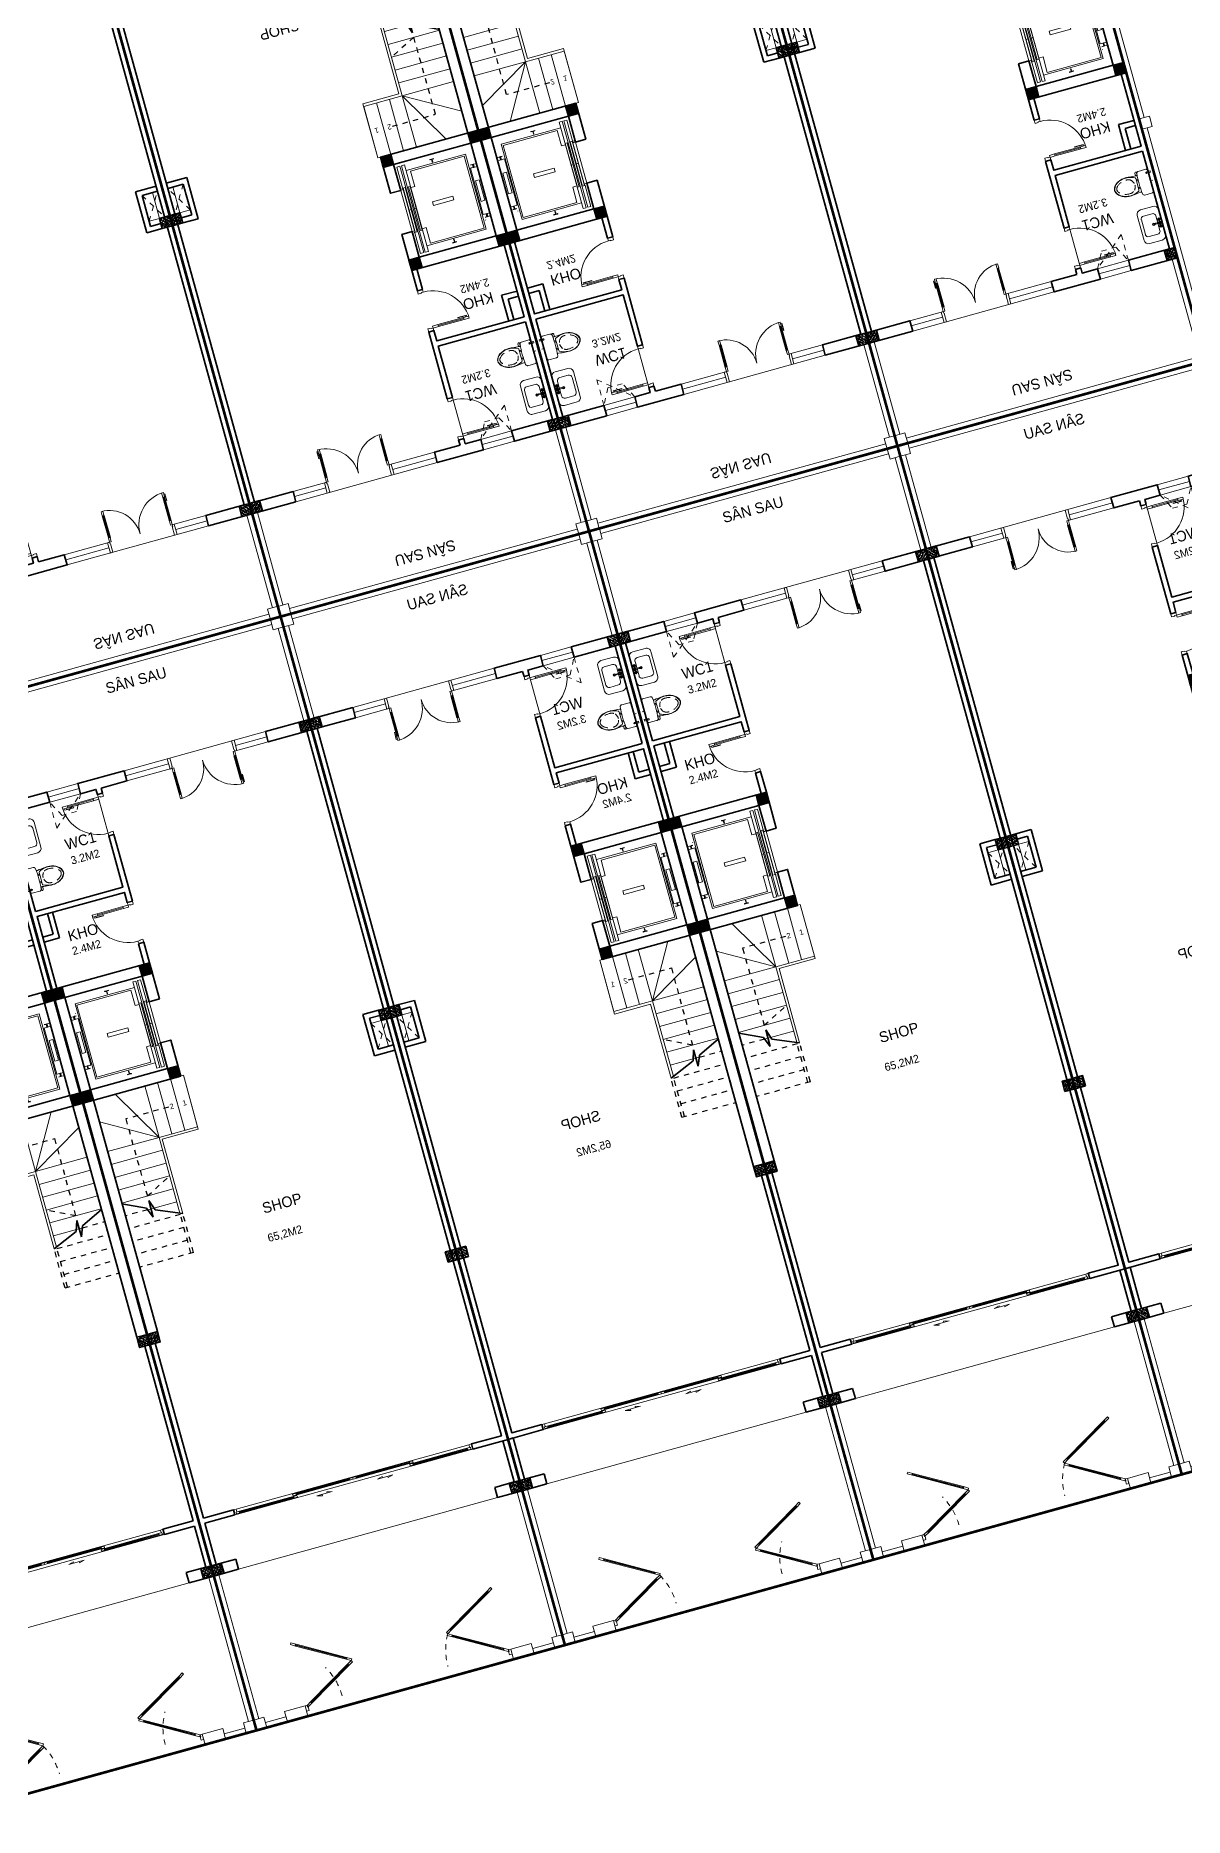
# Model space of a CAD drawing. Header units: metres. Extents: x 568336 to 569219, y 2065964 to 2066430.
# Drawn here: x 568522.05 to 568543.59, y 2066314.43 to 2066347.83 of the extents above; entities that cross this region are included whole.
import ezdxf

# ---------------------------------------------------------------- set-up
doc = ezdxf.new("R2010")
doc.units = ezdxf.units.M
for name, pattern in [('$AUDIT_BAD_LTYPE2', [0]), ('CENTER', [2, 1.25, -0.25, 0.25, -0.25]), ('DASHDOT2', [0.5, 0.25, -0.125, 0, -0.125]), ('HIDDEN', [0.375, 0.25, -0.125]), ('HIDDEN2', [0.1875, 0.125, -0.0625]), ('xref-thap C (mb tang 32-2)$0$HIDDEN', [0.375, 0.25, -0.125])]:
    doc.linetypes.add(name, pattern=pattern)
doc.layers.get('0').update_dxf_attribs({"linetype": 'CONTINUOUS'})
doc.layers.get('DEFPOINTS').update_dxf_attribs({"linetype": 'CONTINUOUS'})
for name, color, linetype, lineweight in [('-CENTER', 143, 'CENTER', 13), ('-CONCRETE', 1, 'CONTINUOUS', 35), ('-DIM', 9, 'CONTINUOUS', 13), ('-DOOR', 137, 'CONTINUOUS', 9), ('-FURNITURE', 46, 'CONTINUOUS', 9), ('-HATCH', 8, 'CONTINUOUS', 5), ('-HIDE', 3, 'HIDDEN', 13), ('-KH', 143, 'CONTINUOUS', 13), ('-LINE1', 7, 'CONTINUOUS', 18), ('-LINE2', 252, 'CONTINUOUS', 9), ('-STEEL1', 1, 'CONTINUOUS', 35), ('-TEXT', 7, 'CONTINUOUS', 15), ('-WALL', 4, 'CONTINUOUS', 35), ('EC-Thiet bi', 8, 'CONTINUOUS', 25), ('text', 7, 'CONTINUOUS', 13), ('TEXT25', 2, 'CONTINUOUS', 13)]:
    doc.layers.add(name, color=color, linetype=linetype, lineweight=lineweight)
for name, color, linetype in [('-RANH GIOI LO DAT', 12, 'CONTINUOUS'), ('1-NETMANH', 8, 'CONTINUOUS'), ('APOLIC', 7, 'CONTINUOUS')]:
    doc.layers.add(name, color=color, linetype=linetype)
doc.styles.add('SVN_AVO_thuong', font='')
doc.styles.add('T1', font='', dxfattribs={"height": 200})
doc.styles.add('vnavanth', font='', dxfattribs={"width": 0.8})
doc.styles.get('SVN_AVO_thuong').set_extended_font_data('SVN-Avo')
doc.styles.get('T1').set_extended_font_data('VNgeometric Light')
doc.styles.get('vnavanth').set_extended_font_data('.VnAvantH')

# ---------------------------------------------------------------- blocks, each defined once
blk = doc.blocks.new('X-5M-DH-2-CORE$0$A$C75E80C28')
at = {"layer": '-LINE2', "linetype": 'Continuous', "ltscale": 2}
for p, q in [((-731, -149), (731, -149)), ((-731, -1305), (-731, -149)), ((-700, -179), (700, -179)), ((-700, -1225), (-700, -179)), ((-557, -112), (-560, -112)), ((-510, -22), (-510, -51)), ((-507, -22), (-510, -22)), ((-510, -109), (-510, -79)), ((-507, -22), (-507, -51)), ((-507, -109), (-507, -79)), ((-456, -57), (-501, -57)), ((-456, -60), (-501, -60)), ((-456, -70), (-501, -70)), ((-456, -73), (-501, -73)), ((-453, -63), (-453, -67)), ((-450, -63), (-450, -67)), ((450, -63), (450, -67)), ((453, -63), (453, -67)), ((456, -57), (501, -57)), ((456, -60), (501, -60)), ((456, -70), (501, -70)), ((456, -73), (501, -73)), ((457, -112), (460, -112)), ((507, -22), (510, -22)), ((507, -22), (507, -51)), ((507, -109), (507, -79)), ((510, -22), (510, -51)), ((510, -109), (510, -79)), ((700, -1225), (700, -179)), ((731, -1305), (731, -149)), ((840, -1305), (-840, -1305)), ((-840, -1365), (-840, -1305)), ((-700, -1225), (-400, -1225)), ((425, -1309), (-425, -1309)), ((-425, -1343), (-425, -1309)), ((-400, -1305), (-400, -1225)), ((0, -1309), (0, -1343)), ((700, -1225), (400, -1225)), ((400, -1305), (400, -1225)), ((425, -1343), (425, -1309)), ((840, -1365), (840, -1305)), ((840, -1365), (-840, -1365)), ((840, -1395), (-840, -1395)), ((-840, -1395), (-840, -1455)), ((-840, -1455), (-435, -1455)), ((-435, -1450), (-435, -1460)), ((-435, -1450), (-400, -1450)), ((-435, -1460), (-425, -1460)), ((-435, -1490), (-435, -1500)), ((-435, -1490), (-425, -1490)), ((-435, -1500), (-400, -1500)), ((-433, -1452), (-433, -1458)), ((-433, -1452), (-402, -1452)), ((-433, -1458), (-425, -1458)), ((-433, -1492), (-433, -1498)), ((-433, -1492), (-425, -1492)), ((-433, -1498), (-402, -1498)), ((430, -1406), (-430, -1406)), ((-430, -1406), (-430, -1446)), ((430, -1446), (-430, -1446)), ((425, -1343), (-425, -1343)), ((-425, -1458), (-425, -1460)), ((-425, -1490), (-425, -1492)), ((-402, -1452), (-402, -1498)), ((400, -1450), (-400, -1450)), ((-400, -1450), (-400, -1500)), ((0, -1406), (0, -1446)), ((400, -1450), (400, -1500)), ((435, -1450), (400, -1450)), ((435, -1500), (400, -1500)), ((402, -1452), (402, -1498)), ((433, -1452), (402, -1452)), ((433, -1498), (402, -1498)), ((433, -1458), (425, -1458)), ((425, -1458), (425, -1460)), ((435, -1460), (425, -1460)), ((425, -1490), (425, -1492)), ((435, -1490), (425, -1490)), ((433, -1492), (425, -1492)), ((430, -1406), (430, -1446)), ((433, -1452), (433, -1458)), ((433, -1492), (433, -1498)), ((435, -1450), (435, -1460)), ((840, -1455), (435, -1455)), ((435, -1490), (435, -1500)), ((840, -1395), (840, -1455))]:
    blk.add_line(p, q, dxfattribs=at)
for points in [[(-450, 0), (-450, -130), (450, -130), (450, 0)], [(-200, -29), (200, -29), (200, -101), (-200, -101)], [(-36, -584), (36, -584), (36, -984), (-36, -984)]]:
    blk.add_lwpolyline(points, close=True, dxfattribs=at)
for points in [[(-780, -789), (-751, -789, 0.414214), (-750, -788), (-750, -784), (-750, -780, 0.414214), (-751, -779), (-780, -779, -0.256978), (-784, -782), (-798, -782, -0.414214), (-801, -779), (-804, -749, 0.414214), (-807, -746), (-812, -746), (-812, -784), (-812, -821), (-807, -821, 0.414214), (-804, -818), (-801, -789, -0.414214), (-798, -786), (-784, -786, -0.256978), (-780, -789)], [(780, -789), (751, -789, -0.414214), (750, -788), (750, -784), (750, -780, -0.414214), (751, -779), (780, -779, 0.256978), (784, -782), (798, -782, 0.414214), (801, -779), (804, -749, -0.414214), (807, -746), (812, -746), (812, -784), (812, -821), (807, -821, -0.414214), (804, -818), (801, -789, 0.414214), (798, -786), (784, -786, 0.256978), (780, -789)]]:
    blk.add_lwpolyline(points, format="xyb", dxfattribs=at)
for centre, radius, start, end in [((-501, -51), 9.4, 180, 270), ((-501, -79), 9.4, 90, 180), ((-501, -51), 6.2, 180, 270), ((-501, -79), 6.2, 90, 180), ((-456, -63), 6.2, 0, 90), ((-456, -63), 3, 0, 90), ((-456, -67), 6.2, 270, 0), ((-456, -67), 3, 270, 0), ((456, -63), 6.2, 90, 180), ((456, -67), 6.2, 180, 270), ((456, -63), 3, 90, 180), ((456, -67), 3, 180, 270), ((501, -51), 6.2, 270, 0), ((501, -51), 9.4, 270, 0), ((501, -79), 9.4, 0, 90), ((501, -79), 6.2, 0, 90)]:
    blk.add_arc(centre, radius, start, end, dxfattribs=at)
blk = doc.blocks.new('A$C5C575821')
at = {"layer": '-CONCRETE'}
h = blk.add_hatch(color=256, dxfattribs=at)
h.dxf.hatch_style = 1
h.paths.add_polyline_path([(0, 200), (0, 0), (200, 0), (200, 200)])
blk.add_lwpolyline([(0, 0), (200, 0), (200, 200), (0, 200)], close=True, dxfattribs=at)
blk = doc.blocks.new('A$C3F71457E')
at = {"layer": '-CONCRETE'}
blk.add_lwpolyline([(0, -100), (0, 400), (-1500, 400), (-1500, -1400), (0, -1400), (0, -900), (200, -900), (200, -1600), (-1700, -1600), (-1700, 600), (200, 600), (200, -100), (0, -100)], dxfattribs=at)
at = {"layer": '-LINE1'}
blk.add_line((0, -900), (0, -100), dxfattribs=at)
at = {"layer": '-WALL'}
for p in [(-1700, 400), (0, 400), (-1700, -1600), (0, -1600)]:
    blk.add_blockref('A$C5C575821', p, dxfattribs=at)
at = {"color": 2, "rotation": 90}
blk.add_blockref('X-5M-DH-2-CORE$0$A$C75E80C28', (-1500, -500), dxfattribs=at)
blk = doc.blocks.new('A$C18091ED7')
for p, q in [((-83, -267), (-83, -300)), ((-83, -278), (-83, -288)), ((-61, -290), (-83, -290)), ((-63, -265), (-81, -265)), ((-61, -267), (-61, -300)), ((0, -42), (0, 0)), ((61, -267), (61, -300)), ((61, -290), (83, -290)), ((63, -265), (81, -265)), ((83, -267), (83, -300)), ((83, -278), (83, -288)), ((146, -27), (179, -27)), ((146, -27), (146, -30)), ((146, -30), (166, -30)), ((153, -37), (146, -30)), ((152, 0), (152, -27)), ((152, 0), (179, 0)), ((153, -37), (166, -37)), ((153, -40), (153, -37)), ((153, -40), (178, -40)), ((153, -40), (178, -40)), ((153, -40), (153, -42)), ((165, -262), (165, -290)), ((185, -30), (166, -30)), ((178, -37), (166, -37)), ((168, -260), (228, -260)), ((168, -292), (207, -292)), ((185, -30), (178, -37)), ((178, -37), (178, -40)), ((178, -40), (178, -42)), ((179, 0), (179, -27)), ((179, -27), (185, -27)), ((185, -27), (185, -30)), ((231, -274), (231, -262))]:
    blk.add_line(p, q)
for points in [[(230, -219, -0.137407), (225, -235), (222, -241, -0.236081), (198, -255, -0.051961), (-198, -255, -0.236081), (-222, -241), (-225, -235, -0.137407), (-230, -219), (-230, -72, -0.198912), (-226, -63), (-209, -46, -0.198912), (-200, -42), (0, -42), (200, -42, -0.198912), (209, -46), (226, -63, -0.198912), (230, -72)], [(144, -619, -0.212405), (26, -734, -0.027685), (-1, -739, -0.022279), (-26, -734, -0.212405), (-144, -619, -0.142796), (-167, -428, -0.093005), (-128, -309, -0.256439), (-111, -300), (0, -300), (111, -300, -0.256439), (128, -309, -0.093005), (167, -428, -0.142796)]]:
    blk.add_lwpolyline(points, format="xyb", close=True)
at = {"linetype": 'xref-thap C (mb tang 32-2)$0$HIDDEN', "ltscale": 100}
blk.add_lwpolyline([(61, -669, -0.199031), (0, -699, -0.199031), (-61, -669, -0.218924), (-132, -478, -0.153791), (-112, -404, -0.236701), (0, -348, -0.236701), (112, -404, -0.153791), (132, -478, -0.218924)], format="xyb", close=True, dxfattribs=at)
blk.add_circle((166, -78), 13.9)
for centre, radius, start, end in [((-81, -267), 1.98, 90, 180), ((-63, -267), 1.98, 0, 90), ((63, -267), 1.98, 90, 180), ((81, -267), 1.98, 0, 90), ((168, -262), 2.47, 90, 180), ((168, -290), 2.47, 180, 270), ((207, -277), 15.5, 270, 306.4659), ((168, -225), 80.1, 306.4659, 320.3123), ((228, -274), 2.47, 320.3123, 0)]:
    blk.add_arc(centre, radius, start, end)
for points in [[(-156, -259), (-157, -267), (-164, -328), (-169, -385), (-184, -528), (-136, -679), (-50, -735), (-20, -741), (0, -744)], [(156, -259), (157, -267), (164, -328), (169, -385), (184, -528), (136, -679), (50, -735), (20, -741), (0, -744)]]:
    blk.add_open_spline(points, degree=3, knots=[130.613938, 130.613938, 130.613938, 130.613938, 152.852109, 311.129351, 417.703951, 561.383393, 697.692632, 710.812262, 710.812262, 710.812262, 710.812262])
blk = doc.blocks.new('*U18')
at = {"linetype": '$AUDIT_BAD_LTYPE2'}
for p, q in [((70, 100), (70, 600)), ((90, 600), (90, 100))]:
    blk.add_line(p, q, dxfattribs=at)
for points in [[(50, 600), (90, 600), (90, 700), (50, 700), (50, 600)], [(50, 603), (50, 100)], [(50, 100), (90, 100), (90, 0), (50, 0), (50, 100)]]:
    blk.add_lwpolyline(points)
for points in [[(118, 495), (118, 664), (90, 664), (90, 636), (113, 636), (113, 495)], [(0, 0), (50, 0), (50, -40), (60, -40), (60, -100), (0, -100)], [(800, 0), (750, 0), (750, -40), (740, -40), (740, -100), (800, -100)]]:
    blk.add_lwpolyline(points, close=True)
at = {"linetype": '$AUDIT_BAD_LTYPE2', "ltscale": 0.3}
blk.add_arc((50, 0), 700, 0, 90, dxfattribs=at)
blk = doc.blocks.new('*U45')
for p, q in [((-1110, 450), (-1150, 450)), ((-1130, 100), (-1130, 450)), ((-90, 450), (-50, 450)), ((-70, 100), (-70, 450)), ((-1110, 100), (-1150, 100)), ((-90, 100), (-50, 100))]:
    blk.add_line(p, q)
for points in [[(-1150, 0), (-1110, 0), (-1110, 550), (-1150, 550)], [(-50, 0), (-90, 0), (-90, 550), (-50, 550)], [(-1200, -200), (-1140, -200), (-1140, -40), (-1150, -40), (-1150, 0), (-1200, 0)], [(0, -200), (-60, -200), (-60, -40), (-50, -40), (-50, 0), (0, 0)]]:
    blk.add_lwpolyline(points, close=True)
at = {"linetype": 'HIDDEN', "ltscale": 0.1}
for centre, start, end in [((-1150, 0), 0, 90), ((-50, 0), 90, 180)]:
    blk.add_arc(centre, 550, start, end, dxfattribs=at)
blk = doc.blocks.new('A$C4ace49fd')
for p, q in [((167, 414), (224, 414)), ((195, 383), (195, 443)), ((267, 429), (324, 429)), ((295, 398), (295, 458)), ((367, 414), (424, 414)), ((395, 383), (395, 443)), ((249, 215), (342, 215)), ((295, 165), (295, 264))]:
    blk.add_line(p, q)
for points in [[(0, 200, 0.414214), (200, 0), (390, 0, 0.414214), (590, 200), (581, 446, 0.409799), (551, 475), (39, 475, 0.403607), (9, 446)], [(177, 40, 0.090773), (424, 43, 0.149887), (521, 96, 0.430722), (482, 321, 0.080637), (470, 327, 0.127732), (125, 329, 0.074208), (114, 325, 0.443092), (69, 96, 0.13364), (154, 46, 0.033617)]]:
    blk.add_lwpolyline(points, format="xyb", close=True)
for centre, radius in [((195, 414), 17.5), ((295, 429), 17.5), ((395, 414), 17.5), ((295, 215), 37.5), ((295, 215), 22.5), ((295, 215), 22.5)]:
    blk.add_circle(centre, radius)
blk = doc.blocks.new('*U43')
at = {"color": 8, "ltscale": 100}
for p, q in [((50, 100), (4969, 100)), ((50, 0), (4969, 0))]:
    blk.add_line(p, q, dxfattribs=at)
at = {"ltscale": 100}
for p, q in [((105, 45), (1245, 45)), ((1245, 10), (105, 10)), ((1315, 90), (2440, 90)), ((2440, 55), (1315, 55)), ((3704, 90), (2580, 90)), ((2580, 55), (3704, 55)), ((4914, 45), (3774, 45)), ((3774, 10), (4914, 10))]:
    blk.add_line(p, q, dxfattribs=at)
for points in [[(50, 100), (0, 100), (0, 0), (50, 0), (50, 10), (35, 10), (35, 45), (50, 45)], [(5019, 0), (4969, 0), (4969, 10), (4984, 10), (4984, 45), (4969, 45), (4969, 100), (5019, 100)]]:
    blk.add_lwpolyline(points, close=True)
for points in [[(105, 32), (95, 32), (95, 22), (105, 22), (105, 10), (35, 10), (35, 45), (105, 45)], [(1245, 90), (1315, 90), (1315, 77), (1305, 77), (1305, 67), (1315, 67), (1315, 55), (1245, 55)], [(1315, 10), (1245, 10), (1245, 22), (1255, 22), (1255, 32), (1245, 32), (1245, 45), (1315, 45)], [(2440, 67), (2450, 67), (2450, 77), (2440, 77), (2440, 90), (2510, 90), (2510, 55), (2440, 55)], [(2580, 67), (2570, 67), (2570, 77), (2580, 77), (2580, 90), (2510, 90), (2510, 55), (2580, 55)], [(3774, 90), (3704, 90), (3704, 77), (3714, 77), (3714, 67), (3704, 67), (3704, 55), (3774, 55)], [(3704, 10), (3774, 10), (3774, 22), (3764, 22), (3764, 32), (3774, 32), (3774, 45), (3704, 45)], [(4914, 32), (4924, 32), (4924, 22), (4914, 22), (4914, 10), (4984, 10), (4984, 45), (4914, 45)]]:
    blk.add_lwpolyline(points, close=True, dxfattribs=at)
at = {"color": 8, "ltscale": 100}
for points in [[(1255, 32), (1255, 22), (95, 22), (95, 32)], [(1305, 67), (1305, 77), (2450, 77), (2450, 67)], [(3714, 67), (3714, 77), (2570, 77), (2570, 67)], [(3764, 32), (3764, 22), (4924, 22), (4924, 32)]]:
    blk.add_lwpolyline(points, close=True, dxfattribs=at)
for points in [[(1822, -65), (1822, -90), (1722, -65), (2022, -65), (1922, -40), (1922, -65)], [(3197, -65), (3197, -90), (3297, -65), (2997, -65), (3097, -40), (3097, -65)]]:
    blk.add_lwpolyline(points)
blk = doc.blocks.new('CONG2')
at = {"layer": '-LINE1', "lineweight": 18}
blk.add_line((257137, -126793), (257137, -126693), dxfattribs=at)
at = {"ltscale": 100}
for p, q in [((255907, -126606), (256397, -125757)), ((256427, -125775), (255937, -126623)), ((256527, -125775), (257017, -126623)), ((257047, -126606), (256557, -125757))]:
    blk.add_line(p, q, dxfattribs=at)
at = {"color": 8, "ltscale": 100}
for points in [[(256412, -125755), (256421, -125760), (255921, -126626), (255912, -126621)], [(256541, -125755), (256533, -125760), (257033, -126626), (257041, -126621)]]:
    blk.add_lwpolyline(points, close=True, dxfattribs=at)
at = {"ltscale": 100}
for points in [[(256477, -125688), (256427, -125775), (256416, -125768), (256421, -125760), (256412, -125755), (256407, -125763), (256397, -125757), (256447, -125671)], [(256477, -125688), (256527, -125775), (256538, -125768), (256533, -125760), (256541, -125755), (256546, -125763), (256557, -125757), (256507, -125671)], [(255917, -126612), (255912, -126621), (255921, -126626), (255926, -126617), (255937, -126623), (255887, -126710), (255857, -126693), (255907, -126606)], [(257036, -126612), (257041, -126621), (257033, -126626), (257028, -126617), (257017, -126623), (257067, -126710), (257097, -126693), (257047, -126606)], [(257087, -126728), (257097, -126728), (257097, -126693), (257137, -126693), (257137, -126793), (257087, -126793)]]:
    blk.add_lwpolyline(points, close=True, dxfattribs=at)
blk = doc.blocks.new('A$C49AC32B8')
h = blk.add_hatch()
h.set_pattern_fill('ANSI31', color=256, scale=100, angle=405, style=0)
h.set_pattern_definition([(90, (1628.179, -139081.394), (-12.5, 1e-15), [])])
h.paths.add_polyline_path([(-545, -149), (-545, -107), (-667, -107), (-667, -149)])
h.paths.add_polyline_path([(-545, 276), (-545, 319), (-667, 319), (-667, 276)])
h = blk.add_hatch()
h.set_pattern_fill('ANSI31', color=256, scale=150, angle=315, style=0)
h.set_pattern_definition([(2e-15, (1485.97, -142180.918), (2e-15, 18.75), [])])
edge = h.paths.add_edge_path()
edge.add_arc((142, 1), 10, 291.0634, 432.0495)
edge.add_arc((142, 169), 10, 287.9505, 428.9366)
edge.add_arc((204, 63), 30, 298.7342, 336.6848)
edge.add_arc((204, 107), 30, 383.3152, 421.2658)
edge.add_line((152, 3), (218, 36))
edge.add_line((152, 167), (218, 133))
edge.add_line((146, 10), (129, 18))
edge.add_line((129, 18), (129, 82))
edge.add_line((129, 146), (129, 82))
edge.add_line((146, 159), (129, 146))
edge.add_arc((153, 85), 85.6, 336.6848, 359.9863)
edge.add_arc((153, 85), 85.6, 360.0137, 383.3152)
for points in [[(-244, 438, 1), (-248, 447), (-248, 447), (-280, 433), (-280, 433, 1), (-276, 424)], [(-10, -301), (-42, -189), (7, -167), (7, -167), (-21, -52), (-21, -52, -0.213812), (-21, -44), (-21, -44), (32, 67), (32, 67, 0.201882), (33, 75), (33, 75), (0, 164), (0, 164, 0.201882), (-5, 169), (-5, 169), (-117, 220), (-117, 220, -0.213812), (-123, 226), (-123, 226), (-175, 332), (-175, 332), (-226, 318), (-278, 434)], [(-185, 330), (-211, 418), (-211, 418, -0.119246), (-211, 432), (-211, 432), (-207, 453)], [(-199, 441, 2.509808), (-207, 452)], [(-199, 441), (-201, 433), (-201, 433, 0.119246), (-200, 418), (-200, 418), (-175, 332)], [(-1030, 202, 0.218308), (-1079, 224), (-1079, 224), (-1360, 164), (-1360, 164, 0.353851), (-1399, 115), (-1399, 85), (-1399, 54, 0.353851), (-1360, 5), (-1360, 5), (-1079, -55), (-1079, -55, 0.218308), (-1030, -33)], [(-1280, 161, 0.112845), (-1300, 121)], [(-1300, 49, 0.112845), (-1280, 9)], [(-594, 214, 0.25966), (-1245, 189, 0.25966)], [(-1075, 205), (-1073, 197), (-1073, 197, 0.379173), (-1161, 98)], [(-1073, -27, -0.379173), (-1161, 72, 0.379173), (-1073, -27), (-1073, -27), (-1075, -35)], [(-403, 141, 0.365685), (-444, 190, 0.035711), (-794, 231), (-1073, 197)], [(-1073, -27), (-794, -61), (-794, -61, 0.035711), (-444, -21), (-444, -21, 0.365685), (-403, 28)], [(-839, 284), (-712, 329), (-712, 329, -0.085491), (-702, 331), (-535, 331), (-535, 315), (-535, 315, 0.389594), (-508, 286), (-508, 286), (-285, 281), (-285, 281, 0.038668), (-280, 281), (-280, 281, 0.005075), (-210, 283)], [(-765, -104, 0.080514), (-403, -28), (-403, -28, 0.201101), (-366, 85), (-366, 85, 0.201101), (-403, 198), (-403, 198, 0.080514), (-765, 273)], [(-415, -4, 0.315879), (-415, 173)], [(-75, -66), (-259, -18), (-259, -18, 0.336681), (-259, 187), (-259, 187), (-176, 209)], [(-226, 318), (-163, 182), (-163, 182, 0.213812), (-158, 176), (-158, 176), (-95, 132), (-61, 38), (-81, -36), (-81, -36, 0.213812), (-81, -44), (-81, -44), (-42, -189)], [(-149, 279), (-78, 291), (74, 249, -1.090751), (74, 234, 0.1744), (38, 220), (146, 178), (146, 178, -0.70664), (146, 159)], [(137, 182), (-58, 160), (-58, 160, 0.114874), (-118, 116), (-118, 116, 0.363628), (-118, 51), (-118, 51, 0.117419), (-57, 6)], [(-64, 196, 0.330008), (-78, 272), (-78, 272, -0.752015), (-78, 291)], [(-17, -71), (146, -9), (146, -9, 0.70664), (146, 10)], [(232, 118, 0.024274), (362, 201), (362, 201, 0.338506), (373, 235), (373, 235), (373, 235), (364, 260), (364, 260, 0.338506), (333, 279), (333, 279, 0.032613), (128, 248), (128, 248), (127, 238), (53, 214)], [(160, 255, 0.671768), (145, 286), (145, 286), (70, 279), (70, 279, 0.734542), (71, 250)], [(152, 3), (218, 36), (218, 36, 0.167121), (231, 51), (231, 51, 0.102024), (238, 85), (238, 85, 0.102024), (231, 119), (231, 119, 0.167121), (218, 133), (218, 133), (152, 167)], [(-1245, -19, 0.25966), (-594, -44)], [(-61, -117), (-136, -117), (-136, -117, 0.010417), (-280, -111), (-280, -111, 0.038668), (-285, -111), (-285, -111), (-508, -116), (-508, -116, 0.389594), (-535, -146), (-535, -146), (-535, -161), (-702, -161, -0.085491), (-712, -159), (-712, -159), (-839, -114)], [(-12, -302, 1), (-9, -312), (-9, -312), (24, -302), (24, -302, 1), (22, -292)], [(38, -50, 0.1744), (74, -64), (74, -64, -1.090751), (74, -79), (74, -79), (-9, -102)], [(-3, -171), (34, -256), (34, -256, 0.119246), (43, -267), (43, -267), (59, -280)], [(7, -167), (43, -249), (43, -249, 0.119246), (51, -261), (51, -261), (58, -266)], [(59, -280, 2.509808), (58, -266)]]:
    blk.add_lwpolyline(points, format="xyb")
for points in [[(-276, 424), (-244, 438)], [(-197, 326), (-246, 437)], [(-1262, 151), (-1289, 148)], [(-1262, 19), (-1289, 21)], [(-1206, 156), (-1242, 153)], [(-1206, 13), (-1242, 17)], [(-1075, 205), (-1186, 181), (-1186, 85), (-1186, -11), (-1075, -35)], [(-1136, 164), (-1186, 158)], [(-1136, 6), (-1186, 11)], [(-403, 28), (-794, -61), (-794, -61), (-794, 85), (-794, 231), (-794, 231), (-403, 141)], [(38, 220), (-61, 195)], [(-58, 6), (131, -14)], [(82, 203), (118, 217), (127, 238)], [(146, 159), (129, 146), (129, 82), (129, 18), (146, 10)], [(227, 253), (352, 275)], [(263, 153), (373, 216)], [(-1121, -185), (-1165, -185), (-1165, -99), (-1031, -99)], [(-859, -116), (-859, -185), (-892, -185)], [(38, -50), (-21, -44)], [(-14, -176), (19, -293)], [(-12, -302), (22, -292)]]:
    blk.add_lwpolyline(points)
for points in [[(-1379, 115), (-1379, 85), (-1379, 54), (-1379, 54, 0.353851), (-1356, 25), (-1356, 25), (-1320, 17), (-1320, 17), (-1320, 85), (-1320, 152), (-1320, 152), (-1356, 145), (-1356, 145, 0.353851)], [(-366, 187), (-379, 187), (-379, 187, -0.363938), (-379, -18), (-379, -18), (-366, -18), (-366, -18, 0.336681)], [(-329, 187), (-342, 187), (-342, 187, -0.363938), (-342, -18), (-342, -18), (-329, -18), (-329, -18, 0.336681)], [(-311, 187), (-298, 187), (-298, 187, -0.336681), (-298, -18), (-298, -18), (-311, -18), (-311, -18, 0.363938)]]:
    blk.add_lwpolyline(points, format="xyb", close=True)
for points in [[(-1262, 165), (-1300, 157), (-1300, 85), (-1300, 13), (-1300, 13), (-1262, 5), (-1262, 85)], [(-1242, 169), (-1242, 85), (-1242, 1), (-1242, 1), (-1206, -7), (-1206, -7), (-1206, 85), (-1206, 177), (-1206, 177)], [(-1161, 85), (-1161, 98)], [(-1161, 85), (-1161, 72)], [(-667, 319), (-667, 276), (-545, 276), (-545, 319)], [(-382, 207), (-382, 262), (-373, 262), (-373, 207)], [(-362, 207), (-362, 262), (-353, 262), (-353, 207)], [(-342, 207), (-342, 262), (-333, 262), (-333, 207)], [(-322, 207), (-322, 262), (-313, 262), (-313, 207)], [(-302, 207), (-302, 262), (-293, 262), (-293, 207)], [(95, 132), (95, 35), (44, 35), (44, 132)], [(85, 122), (85, 45), (54, 45), (54, 122)], [(-1165, -135), (-1165, -161), (-1188, -161), (-1188, -135)], [(-892, -190), (-892, -123), (-1121, -123), (-1121, -190)], [(-1111, -130), (-1111, -138), (-1063, -138), (-1063, -130)], [(-1111, -145), (-1111, -152), (-1063, -152), (-1063, -145)], [(-1111, -159), (-1111, -167), (-1063, -167), (-1063, -159)], [(-667, -149), (-667, -107), (-545, -107), (-545, -149)], [(-382, -37), (-382, -92), (-373, -92), (-373, -37)], [(-362, -37), (-362, -92), (-353, -92), (-353, -37)], [(-342, -37), (-342, -92), (-333, -92), (-333, -37)], [(-322, -37), (-322, -92), (-313, -92), (-313, -37)], [(-302, -37), (-302, -92), (-293, -92), (-293, -37)]]:
    blk.add_lwpolyline(points, close=True)
blk = doc.blocks.new('M30-T1')
at = {"layer": '-HATCH', "true_color": 0x8c8896}
h = blk.add_hatch(color=252, dxfattribs=at)
h.dxf.hatch_style = 1
edge = h.paths.add_edge_path()
edge.add_arc((202249, -891608), 24.6, 0, 360)
at = {"layer": '-CONCRETE'}
for centre, radius in [((203870, -887130, 0), 13), ((203920, -887221, 0), 55), ((203920, -887342, 0), 55), ((203909, -887130, 0), 13), ((203950, -887130, 0), 13), ((203870, -895780, 0), 13), ((203920, -895871, 0), 55), ((203920, -895992, 0), 55), ((203909, -895780, 0), 13), ((203950, -895780, 0), 13)]:
    blk.add_circle(centre, radius, dxfattribs=at)
at = {"layer": '-DOOR'}
for p, q in [((201224, -886858), (198474, -886858)), ((197199, -888158), (197199, -889558)), ((197199, -889558), (197199, -888158)), ((197299, -888158), (197299, -889558)), ((197299, -889558), (197299, -888158)), ((197399, -888158), (197399, -889558)), ((197399, -889558), (197399, -888158)), ((197299, -891308), (197299, -892809)), ((197199, -893308), (197199, -892808)), ((197399, -893308), (197399, -892808)), ((197299, -893309), (197299, -894808))]:
    blk.add_line(p, q, dxfattribs=at)
for points in [[(199274, -886858), (198474, -886858), (198474, -887058), (199274, -887058)], [(201224, -886858), (200474, -886858), (200474, -887058), (201224, -887058)], [(202699, -886858), (203299, -886858), (203299, -887058), (202699, -887058)], [(197399, -894808), (197399, -891308), (197199, -891308), (197199, -894808)]]:
    blk.add_lwpolyline(points, close=True, dxfattribs=at)
for points in [[(199274, -886958), (198474, -886958)], [(201224, -886958), (200474, -886958)], [(203299, -886958), (202699, -886958)]]:
    blk.add_lwpolyline(points, dxfattribs=at)
at = {"layer": '-KH', "linetype": 'HIDDEN2', "ltscale": 5}
blk.add_lwpolyline([(203499, -893681), (203499, -891608), (202274, -891608)], dxfattribs=at)
at = {"layer": '-KH'}
blk.add_circle((202249, -891608), 24.6, dxfattribs=at)
at = {"layer": '-LINE1'}
for p, q in [((202249, -892108), (202249, -891108)), ((202249, -891108), (202299, -891108)), ((202499, -891108), (202499, -892108)), ((202749, -891108), (202749, -892108)), ((202999, -891108), (202999, -893608)), ((202999, -892108), (203577, -891108)), ((202999, -892108), (203999, -891531)), ((202999, -892108), (202249, -892108)), ((202949, -892158), (202249, -892158)), ((202499, -892108), (203999, -892108)), ((202949, -893596), (202949, -892158)), ((202999, -893608), (202999, -892108)), ((202999, -892358), (203999, -892358)), ((202999, -892608), (203999, -892608)), ((202999, -892858), (203999, -892858)), ((202999, -893108), (203999, -893108)), ((202999, -893358), (203999, -893358)), ((202999, -893608), (203999, -893608))]:
    blk.add_line(p, q, dxfattribs=at)
at = {"layer": '-LINE1', "ltscale": 10}
for points in [[(195199, -883554), (195399, -883554), (195399, -883354), (195199, -883354)], [(199699, -883554), (199899, -883554), (199899, -883354), (199699, -883354)], [(203999, -883554), (204199, -883554), (204199, -883354), (203999, -883354)], [(195199, -888054), (195399, -888054), (195399, -887854), (195199, -887854)], [(195199, -892054), (195399, -892054), (195399, -891854), (195199, -891854)], [(195199, -896054), (195399, -896054), (195399, -895854), (195199, -895854)], [(195199, -900054), (195399, -900054), (195399, -899854), (195199, -899854)], [(203801, -903273), (204199, -903242), (204184, -903043), (203785, -903073)], [(199414, -903612), (199813, -903581), (199797, -903382), (199398, -903413)], [(195199, -903938), (195399, -903927), (195399, -903738), (195199, -903738)]]:
    blk.add_lwpolyline(points, close=True, dxfattribs=at)
at = {"layer": '-LINE1'}
for points in [[(195299, -883554), (195299, -887854)], [(199699, -883454), (195399, -883454)], [(203999, -883454), (199899, -883454)], [(204099, -886858), (204099, -883554)], [(198474, -886858), (198474, -886558), (201224, -886558), (201224, -886858)], [(195299, -888054), (195299, -891854)], [(195299, -892054), (195299, -895854)], [(195299, -896054), (195299, -899854)], [(195299, -900054), (195299, -903738)], [(204099, -903049), (204099, -900476)], [(195399, -903823), (199406, -903513)]]:
    blk.add_lwpolyline(points, dxfattribs=at)
blk.add_arc((202249, -892133), 25, 90, 270, dxfattribs=at)
at = {"layer": '-LINE2'}
blk.add_line((202399, -888808), (202400, -888008), dxfattribs=at)
at = {"layer": '-RANH GIOI LO DAT', "linetype": 'HIDDEN', "ltscale": 10, "const_width": 50}
blk.add_lwpolyline([(204199, -903242), (204199, -883354), (195199, -883354), (195199, -903938)], close=True, dxfattribs=at)
at = {"layer": '-WALL'}
for p, q in [((197199, -886858), (198474, -886858)), ((197199, -888158), (197199, -886858)), ((198474, -886858), (198474, -887058)), ((201224, -886858), (202699, -886858)), ((201224, -887058), (201224, -886858)), ((202699, -886858), (202699, -887058)), ((203299, -886858), (203299, -887058)), ((203299, -886858), (204199, -886858)), ((204199, -900473), (204199, -886858)), ((197399, -887058), (198474, -887058)), ((197399, -888158), (197399, -887058)), ((201224, -887058), (202299, -887058)), ((202299, -888008), (202299, -887058)), ((202399, -887058), (202699, -887058)), ((202399, -888008), (202399, -887058)), ((203299, -887058), (203999, -887058)), ((203779, -887958), (203779, -887058)), ((203849, -887888), (203849, -887058)), ((203999, -887058), (203999, -888908)), ((203779, -887958), (203999, -887958)), ((203849, -887888), (203999, -887888)), ((197199, -888158), (197399, -888158)), ((202399, -888008), (202299, -888008)), ((202299, -888908), (202299, -888808)), ((202399, -888808), (202299, -888808)), ((202399, -888908), (202399, -888808)), ((197199, -889558), (197199, -891308)), ((197199, -889558), (197399, -889558)), ((197399, -889558), (197399, -891308)), ((197399, -891308), (197199, -891308)), ((197199, -891308), (197399, -891308)), ((203999, -891108), (203999, -899076)), ((197199, -894808), (197199, -900473)), ((197399, -894808), (197199, -894808)), ((197199, -894808), (197399, -894808)), ((197399, -899076), (197399, -894808)), ((203779, -896158), (203779, -895608)), ((203779, -895608), (203999, -895608)), ((203849, -896058), (203849, -895708)), ((203779, -896158), (203999, -896158)), ((203849, -896058), (203999, -896058)), ((198184, -899076), (197399, -899076)), ((198184, -899276), (197399, -899276)), ((197399, -899276), (197399, -900273)), ((198184, -899276), (198184, -899076)), ((203999, -899076), (203203, -899076)), ((203203, -899276), (203203, -899076)), ((203203, -899076), (203203, -899277)), ((197399, -900276), (198109, -900276)), ((197199, -900476), (198109, -900476)), ((203500, -900476), (204199, -900476))]:
    blk.add_line(p, q, dxfattribs=at)
at = {"layer": '-WALL', "color": 250}
for p, q in [((197399, -892809), (197199, -892809)), ((197399, -893309), (197199, -893309))]:
    blk.add_line(p, q, dxfattribs=at)
at = {"layer": '-WALL'}
blk.add_lwpolyline([(197199, -892809), (197399, -892809), (197399, -893309), (197199, -893309)], close=True, dxfattribs=at)
for points in [[(202949, -893596), (203426, -893715), (203426, -893816), (203519, -893644), (203519, -893738), (203999, -893858)], [(203849, -895708), (203999, -895708)], [(203500, -900276), (203999, -900276), (203999, -899277), (203203, -899277)], [(198109, -900476), (198109, -900276)], [(203500, -900476), (203500, -900278)]]:
    blk.add_lwpolyline(points, dxfattribs=at)
at = {"layer": 'EC-Thiet bi'}
blk.add_lwpolyline([(198119, -900476), (203500, -900476)], dxfattribs=at)
at = {"layer": '-DOOR', "xscale": -1}
for name, p, rotation in [('*U45', (200474, -887058), 180), ('*U18', (202399, -888808), 269.9999999905862), ('CONG2', (446392, -757227), 4.425254775630949)]:
    blk.add_blockref(name, p, dxfattribs=dict(at, rotation=rotation))
at = {"layer": '-DOOR', "rotation": 4.420202921599732}
blk.add_blockref('CONG2', (-62352, -796575), dxfattribs=at)
at = {"layer": '-FURNITURE', "rotation": 270}
blk.add_blockref('A$C18091ED7', (203774, -887485), dxfattribs=at)
at = {"layer": '-FURNITURE'}
for name, p, xscale, rotation in [('A$C4ace49fd', (203524, -888765), -1, 270), ('A$C49AC32B8', (195826, -896350), -0.9999999999999999, 262.3453467381117), ('A$C49AC32B8', (195826, -898100), -0.9999999999999999, 262.3453467381117)]:
    blk.add_blockref(name, p, dxfattribs=dict(at, xscale=xscale, rotation=rotation))
at = {"layer": '-WALL'}
for p in [(197199, -887058), (203999, -887058), (197199, -891108), (203999, -891108), (197199, -895808), (203999, -895808), (197199, -900476), (203999, -900476)]:
    blk.add_blockref('A$C5C575821', p, dxfattribs=at)
at = {"layer": '-WALL', "rotation": 180}
blk.add_blockref('A$C3F71457E', (202499, -890508), dxfattribs=at)
at = {"layer": 'EC-Thiet bi'}
blk.add_blockref('*U43', (198184, -899176), dxfattribs=at)
at = {"layer": 'DEFPOINTS', "style": 'T1', "width": 0.7}
for s, p in [('1', (202338, -891556)), ('3', (202838, -891556)), ('5', (203541, -891572)), ('7', (203541, -892322)), ('9', (203541, -892822)), ('11', (203541, -893322))]:
    blk.add_text(s, height=120, rotation=0, dxfattribs=at).set_placement(p)
at = {"layer": 'TEXT25'}
for s, height, style, p in [('WC1A', 200, 'SVN_AVO_thuong', (202756, -887965)), ('3M2', 150, 'T1', (202827, -888238)), ('SHOP', 200, 'SVN_AVO_thuong', (200436, -894224)), ('69 M2', 150, 'T1', (200505, -894530)), ('SÂN', 200, 'SVN_AVO_thuong', (200121, -901692))]:
    blk.add_text(s, height=height, rotation=0, dxfattribs=dict(at, style=style)).set_placement(p)
blk = doc.blocks.new('lavabo4')
for p, q in [((241, 0), (-241, 0)), ((-327, -86), (-327, -330)), ((-200, -138), (-200, -305)), ((141, -80), (-141, -80)), ((-74, -39), (-79, -39)), ((-74, -44), (-79, -44)), ((-67, -33), (-67, -28)), ((-67, -50), (-67, -55)), ((-63, -33), (-63, -28)), ((-63, -50), (-63, -55)), ((-57, -39), (-52, -39)), ((-57, -44), (-52, -44)), ((-9, -57), (-9, -123)), ((9, -123), (9, -57)), ((57, -39), (52, -39)), ((57, -44), (52, -44)), ((63, -33), (63, -28)), ((63, -50), (63, -55)), ((68, -33), (68, -28)), ((68, -50), (68, -55)), ((74, -39), (79, -39)), ((74, -44), (79, -44)), ((200, -305), (200, -138)), ((327, -330), (327, -86)), ((-241, -416), (241, -416)), ((-141, -363), (141, -363))]:
    blk.add_line(p, q)
for centre, radius in [((-65, -42), 24.8), ((-83, -42), 5.03), ((-65, -42), 9), ((-65, -24), 5.03), ((-65, -60), 5.03), ((-47, -42), 5.03), ((0, -159), 22.8), ((0, -159), 14.1), ((0, -42), 9), ((65, -42), 24.8), ((47, -42), 5.03), ((65, -42), 9), ((65, -24), 5.03), ((65, -60), 5.03), ((83, -42), 5.03)]:
    blk.add_circle(centre, radius)
for centre, radius, start, end in [((-241, -86), 86.1, 90, 180), ((-241, -330), 86.1, 180, 270), ((-141, -138), 58.8, 90, 180), ((-141, -305), 58.8, 180, 270), ((-65, -42), 18, 105.2407, 164.2093), ((-65, -42), 18, 196.2342, 253.9047), ((-65, -42), 18, 16.4413, 74.0789), ((-65, -42), 18, 286.12, 344.0884), ((0, -42), 27, 289.6514, 250.3603), ((0, -42), 18, 300.3431, 239.7554), ((0, -123), 9, 180, 0), ((65, -42), 18, 106.12, 164.0884), ((65, -42), 18, 196.4413, 254.0789), ((65, -42), 18, 16.2342, 73.9047), ((65, -42), 18, 285.2407, 344.2093), ((141, -138), 58.8, 0, 90), ((141, -305), 58.8, 270, 0), ((241, -86), 86.1, 0, 90), ((241, -330), 86.1, 270, 0)]:
    blk.add_arc(centre, radius, start, end)
blk = doc.blocks.new('A$Cf949713d')
at = {"layer": '-LINE1'}
for p, q in [((1754, 3250), (4, 3250)), ((1004, 2250), (427, 3250)), ((1004, 3250), (1004, 2250)), ((1254, 2250), (1254, 3250)), ((1254, 3250), (1254, 2250)), ((1504, 2250), (1504, 3250)), ((1504, 3250), (1504, 2250)), ((1754, 2250), (1754, 3250)), ((1754, 3250), (1754, 2200)), ((1004, 2250), (4, 2827)), ((1004, 780), (1004, 2250)), ((1004, 2250), (1754, 2250)), ((1054, 2200), (1054, 759)), ((1054, 2200), (1754, 2200))]:
    blk.add_line(p, q, dxfattribs=at)
at = {"layer": '-LINE1', "lineweight": 18}
for p, q in [((4, 3250), (4, 1250)), ((1004, 2250), (4, 2250)), ((1004, 2000), (4, 2000)), ((1004, 1750), (4, 1750)), ((1004, 1500), (4, 1500)), ((1004, 1250), (4, 1250)), ((1004, 1000), (439, 1000))]:
    blk.add_line(p, q, dxfattribs=at)
at = {"layer": '-WALL'}
for p, q in [((426, 1032), (0, 1235)), ((503, 839), (426, 1032)), ((505, 1160), (503, 839)), ((570, 962), (505, 1160)), ((1054, 759), (570, 962))]:
    blk.add_line(p, q, dxfattribs=at)
at = {"layer": '1-NETMANH', "linetype": 'DASHDOT2'}
for p, q in [((4, 1233), (4, 0)), ((439, 1000), (4, 1000)), ((1004, 750), (4, 750)), ((1004, 0), (1004, 780)), ((1054, 0), (1054, 759)), ((1004, 500), (4, 500)), ((1004, 250), (4, 250)), ((1054, 0), (4, 0))]:
    blk.add_line(p, q, dxfattribs=at)
blk.add_lwpolyline([(1331, 2750), (496, 2750), (502, 1250), (502, 1250), (1004, 1500), (1004, 1500)], dxfattribs=at)
at = {"layer": '-TEXT', "color": 2, "style": 'vnavanth'}
for s, p in [('2', (1351, 2698)), ('1', (1600, 2698))]:
    blk.add_text(s, height=100, dxfattribs=at).set_placement(p)
blk = doc.blocks.new('*U118')
at = {"color": 8, "ltscale": 100}
for p, q in [((50, 100), (4580, 100)), ((50, 0), (4580, 0))]:
    blk.add_line(p, q, dxfattribs=at)
at = {"ltscale": 100}
for p, q in [((105, 45), (1148, 45)), ((1148, 10), (105, 10)), ((1218, 90), (2245, 90)), ((2245, 55), (1218, 55)), ((3413, 90), (2385, 90)), ((2385, 55), (3413, 55)), ((4525, 45), (3483, 45)), ((3483, 10), (4525, 10))]:
    blk.add_line(p, q, dxfattribs=at)
for points in [[(50, 100), (0, 100), (0, 0), (50, 0), (50, 10), (35, 10), (35, 45), (50, 45)], [(4630, 0), (4580, 0), (4580, 10), (4595, 10), (4595, 45), (4580, 45), (4580, 100), (4630, 100)]]:
    blk.add_lwpolyline(points, close=True)
for points in [[(105, 32), (95, 32), (95, 22), (105, 22), (105, 10), (35, 10), (35, 45), (105, 45)], [(1148, 90), (1218, 90), (1218, 77), (1208, 77), (1208, 67), (1218, 67), (1218, 55), (1148, 55)], [(1218, 10), (1148, 10), (1148, 22), (1158, 22), (1158, 32), (1148, 32), (1148, 45), (1218, 45)], [(2245, 67), (2255, 67), (2255, 77), (2245, 77), (2245, 90), (2315, 90), (2315, 55), (2245, 55)], [(2385, 67), (2375, 67), (2375, 77), (2385, 77), (2385, 90), (2315, 90), (2315, 55), (2385, 55)], [(3483, 90), (3413, 90), (3413, 77), (3423, 77), (3423, 67), (3413, 67), (3413, 55), (3483, 55)], [(3413, 10), (3483, 10), (3483, 22), (3473, 22), (3473, 32), (3483, 32), (3483, 45), (3413, 45)], [(4525, 32), (4535, 32), (4535, 22), (4525, 22), (4525, 10), (4595, 10), (4595, 45), (4525, 45)]]:
    blk.add_lwpolyline(points, close=True, dxfattribs=at)
at = {"color": 8, "ltscale": 100}
for points in [[(1158, 32), (1158, 22), (95, 22), (95, 32)], [(1208, 67), (1208, 77), (2255, 77), (2255, 67)], [(3423, 67), (3423, 77), (2375, 77), (2375, 67)], [(3473, 32), (3473, 22), (4535, 22), (4535, 32)]]:
    blk.add_lwpolyline(points, close=True, dxfattribs=at)
for points in [[(1677, -65), (1677, -90), (1577, -65), (1877, -65), (1777, -40), (1777, -65)], [(2954, -65), (2954, -90), (3054, -65), (2754, -65), (2854, -40), (2854, -65)]]:
    blk.add_lwpolyline(points)
blk = doc.blocks.new('*U117')
for points in [[(22, 564), (22, 734), (50, 734), (50, 706), (27, 706), (27, 564)], [(0, 0), (50, 0), (50, -40), (60, -40), (60, -246), (0, -246)], [(1599, 0), (1549, 0), (1549, -40), (1539, -40), (1539, -246), (1599, -246)]]:
    blk.add_lwpolyline(points, close=True)
for points in [[(50, 670), (90, 670), (90, 770), (50, 770), (50, 670)], [(50, 673), (50, 100)], [(1549, 629), (1509, 629), (1509, 729), (1549, 729), (1549, 629)], [(1549, 632), (1549, 100)], [(50, 100), (90, 100), (90, 0), (50, 0), (50, 100)], [(1549, 100), (1509, 100), (1509, 0), (1549, 0), (1549, 100)]]:
    blk.add_lwpolyline(points)
at = {"ltscale": 0.3}
for points in [[(820, 0, 0.414214), (50, 770, 0.414214)], [(820, 0, -0.414214), (1549, 729, -0.414214)]]:
    blk.add_lwpolyline(points, format="xyb", dxfattribs=at)
at = {"layer": 'APOLIC', "linetype": '$AUDIT_BAD_LTYPE2'}
for p, q in [((70, 100), (70, 670)), ((90, 670), (90, 100)), ((1509, 629), (1509, 100)), ((1529, 100), (1529, 629))]:
    blk.add_line(p, q, dxfattribs=at)
blk = doc.blocks.new('18x35')
at = {"layer": '-HATCH'}
h = blk.add_hatch(dxfattribs=at)
h.set_pattern_fill('CHAU-01', color=256, scale=10, pattern_type=2)
h.set_pattern_definition([(50, (0, 0), (71.726018, -6.275213), [7.5, -82.5]), (355, (0, 0), (-13.875133, 75.219213), [6, -66]), (100.4514, (5.98, -0.52), (57.85094, 68.943954), [6.37402, -70.11421]), (46.1842, (0, 20), (106.724105, -16.5519), [11.25, -123.75]), (96.6356, (8.89, 18.62), (93.46627, 97.41179), [9.56103, -105.1713]), (351.1842, (0, 20), (93.4662, 97.41186), [9, -99]), (21, (10, 15), (59.690705, -40.26189), [7.5, -82.5]), (326, (10, 15), (24.331533, 72.515005), [6, -66]), (71.4514, (14.974, 11.645), (84.022263, 32.25305), [6.37402, -70.11421]), (37.5, (0, 0), (1.2159855, 33.2893854), [0, -65.2, 0, -67, 0, -66.25]), (7.5, (0, 0), (26.306954, 39.441171), [0, -38.2, 0, -63.7, 0, -25.25]), (327.5, (-22.3, 0), (53.3822436, -2.255487), [0, -25, 0, -78, 0, -103.5]), (317.5, (-32.3, 0), (58.318617, 10.010498), [0, -32.5, 0, -51.8, 0, -73.5]), (45, (0, 0), (-30.052038, 30.052038), []), (45, (0, 12.25), (-30.052038, 30.052038), [])])
h.paths.add_polyline_path([(96508, 47993), (96508, 47793), (96708, 47793), (96708, 47993)])
at = {"layer": '-STEEL1'}
blk.add_lwpolyline([(96508, 47793), (96708, 47793), (96708, 47993), (96508, 47993)], close=True, dxfattribs=at)
blk = doc.blocks.new('M1-T1')
at = {"layer": '-CONCRETE', "color": 1, "linetype": 'HIDDEN', "ltscale": 10, "const_width": 50}
blk.add_lwpolyline([(191582, 50952), (197582, 50952), (197582, 30952), (191582, 30952)], close=True, dxfattribs=at)
at = {"layer": '-DOOR'}
for p, q in [((193081, 48852), (192481, 48852)), ((193932, 48952), (193982, 48952)), ((193982, 48852), (194822, 48852)), ((196122, 48852), (196732, 48852))]:
    blk.add_line(p, q, dxfattribs=at)
blk.add_lwpolyline([(193081, 48752), (192481, 48752), (192481, 48952), (193081, 48952)], close=True, dxfattribs=at)
for points in [[(194895, 48752), (193982, 48752), (193982, 48952), (196732, 48952), (196732, 48752), (196049, 48752)], [(193382, 48652), (193381, 47852)]]:
    blk.add_lwpolyline(points, dxfattribs=at)
at = {"layer": '-HIDE', "ltscale": 10}
for p, q in [((197182, 43152), (197482, 42652)), ((197182, 42652), (197481, 43152))]:
    blk.add_line(p, q, dxfattribs=at)
at = {"layer": '-LINE1'}
for p, q in [((197382, 43152), (197182, 43152)), ((197382, 43152), (197382, 42652)), ((192062, 33952), (197102, 33952))]:
    blk.add_line(p, q, dxfattribs=at)
at = {"layer": '-LINE1', "lineweight": 18}
for p, q in [((191582, 34952), (191582, 30952)), ((197582, 34952), (197582, 30952)), ((191681, 31152), (191681, 33952)), ((197482, 31152), (197482, 33952)), ((192582, 31052), (192582, 31152)), ((191782, 31052), (192182, 31052)), ((196982, 31052), (197382, 31052))]:
    blk.add_line(p, q, dxfattribs=at)
at = {"layer": '-LINE1'}
for points in [[(191582, 48952), (191582, 50952), (197582, 50952), (197580, 48952)], [(191782, 50852), (197382, 50852)], [(191682, 48952), (191682, 50752)], [(197481, 50752), (197480, 48952)]]:
    blk.add_lwpolyline(points, dxfattribs=at)
at = {"layer": '-LINE1', "lineweight": 18}
for points in [[(191582, 50952), (197582, 50952), (197582, 30952), (191582, 30952)], [(191582, 30952), (191782, 30952), (191782, 31152), (191582, 31152)], [(192182, 30952), (192582, 30952), (192582, 31152), (192182, 31152)], [(196582, 30952), (196982, 30952), (196982, 31152), (196582, 31152)], [(197382, 30952), (197582, 30952), (197582, 31152), (197382, 31152)]]:
    blk.add_lwpolyline(points, close=True, dxfattribs=at)
at = {"layer": '-LINE1'}
for points in [[(191582, 50752), (191782, 50752), (191782, 50952), (191582, 50952)], [(197382, 50752), (197582, 50752), (197582, 50952), (197382, 50952)]]:
    blk.add_lwpolyline(points, close=True, dxfattribs=at)
at = {"layer": '-LINE2', "linetype": 'HIDDEN2', "ltscale": 10}
for points in [[(192481, 48752), (192481, 48252), (193081, 48752)], [(193081, 48752), (192921, 48452), (192642, 48452), (192481, 48752)]]:
    blk.add_lwpolyline(points, dxfattribs=at)
at = {"layer": '-WALL'}
for p, q in [((191882, 46752), (191882, 46352)), ((191982, 46752), (191982, 46252)), ((191682, 46352), (191882, 46352)), ((191682, 46252), (191982, 46252)), ((191682, 43152), (191582, 43152)), ((191582, 43152), (191582, 34952)), ((191782, 38652), (191782, 43152)), ((197082, 43352), (197382, 43352)), ((197082, 43352), (197082, 42552)), ((197182, 43252), (197382, 43252)), ((197182, 43252), (197182, 42652)), ((197082, 42552), (197482, 42552)), ((197182, 42652), (197482, 42652)), ((191682, 35052), (191682, 38452)), ((191582, 34952), (191582, 33952)), ((191681, 34952), (192267, 34952)), ((191681, 34152), (191681, 34952)), ((192267, 35052), (191682, 35052)), ((192267, 34952), (192267, 35052)), ((196897, 34952), (196897, 35052)), ((197582, 34952), (197482, 34952)), ((197482, 34952), (197482, 34152)), ((197582, 33952), (197582, 34952)), ((192062, 34152), (191681, 34152)), ((192062, 34152), (192062, 33952)), ((197102, 34152), (197482, 34152)), ((197102, 33952), (197102, 34152)), ((192062, 33952), (191582, 33952)), ((197102, 33952), (197582, 33952))]:
    blk.add_line(p, q, dxfattribs=at)
for points in [[(191682, 46852), (193381, 46852), (193381, 47852), (193482, 47852), (193482, 46552), (193381, 46552), (193381, 46752), (191682, 46752), (191682, 45352), (191582, 45352), (191582, 48952), (192481, 48952), (192481, 48752), (191682, 48752), (191682, 46852)], [(196732, 48952), (197582, 48952), (197582, 34952), (196897, 34952), (196897, 35052), (197481, 35052), (197481, 48752), (196732, 48752), (196732, 48952)]]:
    blk.add_lwpolyline(points, dxfattribs=at)
for points in [[(193482, 48752), (193482, 48652), (193381, 48652), (193381, 48752), (193081, 48752), (193081, 48952), (193982, 48952), (193982, 48752)], [(193381, 45752), (193482, 45752), (193482, 45352), (193381, 45352)]]:
    blk.add_lwpolyline(points, close=True, dxfattribs=at)
at = {"ltscale": 100}
for p, q in [((193557, 31792), (192708, 32282)), ((192726, 32312), (193575, 31822)), ((196438, 32312), (195589, 31822)), ((195606, 31792), (196455, 32282)), ((193557, 31692), (192708, 31202)), ((192726, 31172), (193575, 31662)), ((196438, 31172), (195589, 31662)), ((195606, 31692), (196455, 31202))]:
    blk.add_line(p, q, dxfattribs=at)
for points in [[(192720, 32302), (192711, 32307), (192706, 32298), (192715, 32293), (192708, 32282), (192622, 32332), (192639, 32362), (192726, 32312)], [(196444, 32301), (196453, 32306), (196458, 32298), (196449, 32293), (196455, 32282), (196542, 32332), (196524, 32362), (196438, 32312)], [(193644, 31742), (193557, 31792), (193563, 31803), (193572, 31798), (193577, 31807), (193568, 31812), (193575, 31822), (193661, 31772)], [(193644, 31742), (193557, 31692), (193563, 31681), (193572, 31686), (193577, 31678), (193568, 31673), (193575, 31662), (193661, 31712)], [(195520, 31742), (195606, 31792), (195600, 31803), (195592, 31798), (195587, 31806), (195595, 31811), (195589, 31822), (195502, 31772)], [(195520, 31742), (195606, 31692), (195600, 31681), (195592, 31686), (195587, 31678), (195595, 31673), (195589, 31662), (195502, 31712)], [(192632, 31117), (192622, 31117), (192622, 31152), (192582, 31152), (192582, 31052), (192632, 31052)], [(192720, 31183), (192711, 31178), (192706, 31186), (192715, 31191), (192708, 31202), (192622, 31152), (192639, 31122), (192726, 31172)], [(196444, 31183), (196453, 31178), (196458, 31186), (196449, 31191), (196455, 31202), (196542, 31152), (196524, 31122), (196438, 31172)], [(196532, 31117), (196542, 31117), (196542, 31152), (196582, 31152), (196582, 31052), (196532, 31052)]]:
    blk.add_lwpolyline(points, close=True, dxfattribs=at)
at = {"color": 8, "ltscale": 100}
for points in [[(193577, 31807), (193572, 31798), (192706, 32298), (192711, 32307)], [(195587, 31806), (195592, 31798), (196458, 32298), (196453, 32306)], [(193577, 31678), (193572, 31686), (192706, 31186), (192711, 31178)], [(195587, 31678), (195592, 31686), (196458, 31186), (196453, 31178)]]:
    blk.add_lwpolyline(points, close=True, dxfattribs=at)
at = {"color": 8, "linetype": 'HIDDEN', "ltscale": 10}
for centre, start, end in [((192122, 31152), 0, 30), ((196542, 31152), 150, 180)]:
    blk.add_arc(centre, 1180, start, end, dxfattribs=at)
blk.add_arc((193124, 31442), 580, 210, 213.4596)
at = {"layer": 'text'}
for p, q in [((191582, 44152), (191581, 44152)), ((191582, 44052), (191581, 44052))]:
    blk.add_line(p, q, dxfattribs=at)
at = {"layer": '-DOOR', "xscale": 0.8130081300813009, "yscale": 0.8130081300813009, "zscale": 0.8130081300813009, "rotation": 180}
blk.add_blockref('*U117', (196122, 48752), dxfattribs=at)
at = {"layer": '-DOOR', "xscale": -1, "rotation": 89.99999998995061}
for p in [(193382, 48652), (193382, 46552)]:
    blk.add_blockref('*U18', p, dxfattribs=at)
at = {"layer": '-FURNITURE', "rotation": 90}
blk.add_blockref('lavabo4', (191682, 48229), dxfattribs=at)
at = {"layer": '-FURNITURE', "xscale": -1, "rotation": 90}
blk.add_blockref('A$C18091ED7', (191639, 47425), dxfattribs=at)
at = {"layer": '-STEEL1'}
for p in [(95074, 959), (100874, 959), (95074, -4641), (96774, -4641), (100874, -4641), (95074, -9341), (100874, -9341), (95074, -13841), (100874, -13841)]:
    blk.add_blockref('18x35', p, dxfattribs=at)
at = {"layer": '-WALL', "xscale": -1, "rotation": 180}
blk.add_blockref('A$C3F71457E', (193282, 43752), dxfattribs=at)
at = {"layer": '-WALL', "color": 1}
blk.add_blockref('A$Cf949713d', (191778, 39902), dxfattribs=at)
blk.add_blockref('*U118', (192267, 34952))
at = {"layer": 'TEXT25'}
for s, height, style, p in [('SÂN SAU', 200, 'SVN_AVO_thuong', (194064, 50424)), ('WC1', 200, 'SVN_AVO_thuong', (192548, 47805)), ('3.2M2', 150, 'T1', (192571, 47514)), ('KHO', 200, 'SVN_AVO_thuong', (192143, 46137)), ('2.4M2', 150, 'T1', (192144, 45872)), ('SHOP', 200, 'SVN_AVO_thuong', (194297, 40250)), ('65,2M2', 150, 'T1', (194244, 39712))]:
    blk.add_text(s, height=height, rotation=360, dxfattribs=dict(at, style=style)).set_placement(p)

msp = doc.modelspace()

# ---------------------------------------------------------------- block references
at = {"layer": '-CENTER', "xscale": 0.001, "yscale": 0.001, "zscale": 0.001, "rotation": 105.4590240816413}
msp.add_blockref('M30-T1', (567744.632, 2065918.142), dxfattribs=at)
at = {"layer": '-DIM', "yscale": 0.001, "zscale": 0.001}
for p, xscale, rotation in [((568715.054, 2066441.933), 0.001, 195.4662988500441), ((568334.199, 2066336.579), -0.001, 195.4593576510055), ((568703.5, 2066438.713), 0.001, 195.4592381894772), ((568322.634, 2066333.381), -0.001, 195.4593576510055), ((568742.229, 2066343.694), -0.001, 15.45900309534941), ((568361.362, 2066238.364), 0.001, 15.45888363382123), ((568730.663, 2066340.495), -0.001, 15.45900309534941), ((568349.796, 2066235.165), 0.001, 15.45888363382123), ((568719.097, 2066337.297), -0.001, 15.45900309534941)]:
    msp.add_blockref('M1-T1', p, dxfattribs=dict(at, xscale=xscale, rotation=rotation))

doc.saveas('drawing.dxf')
